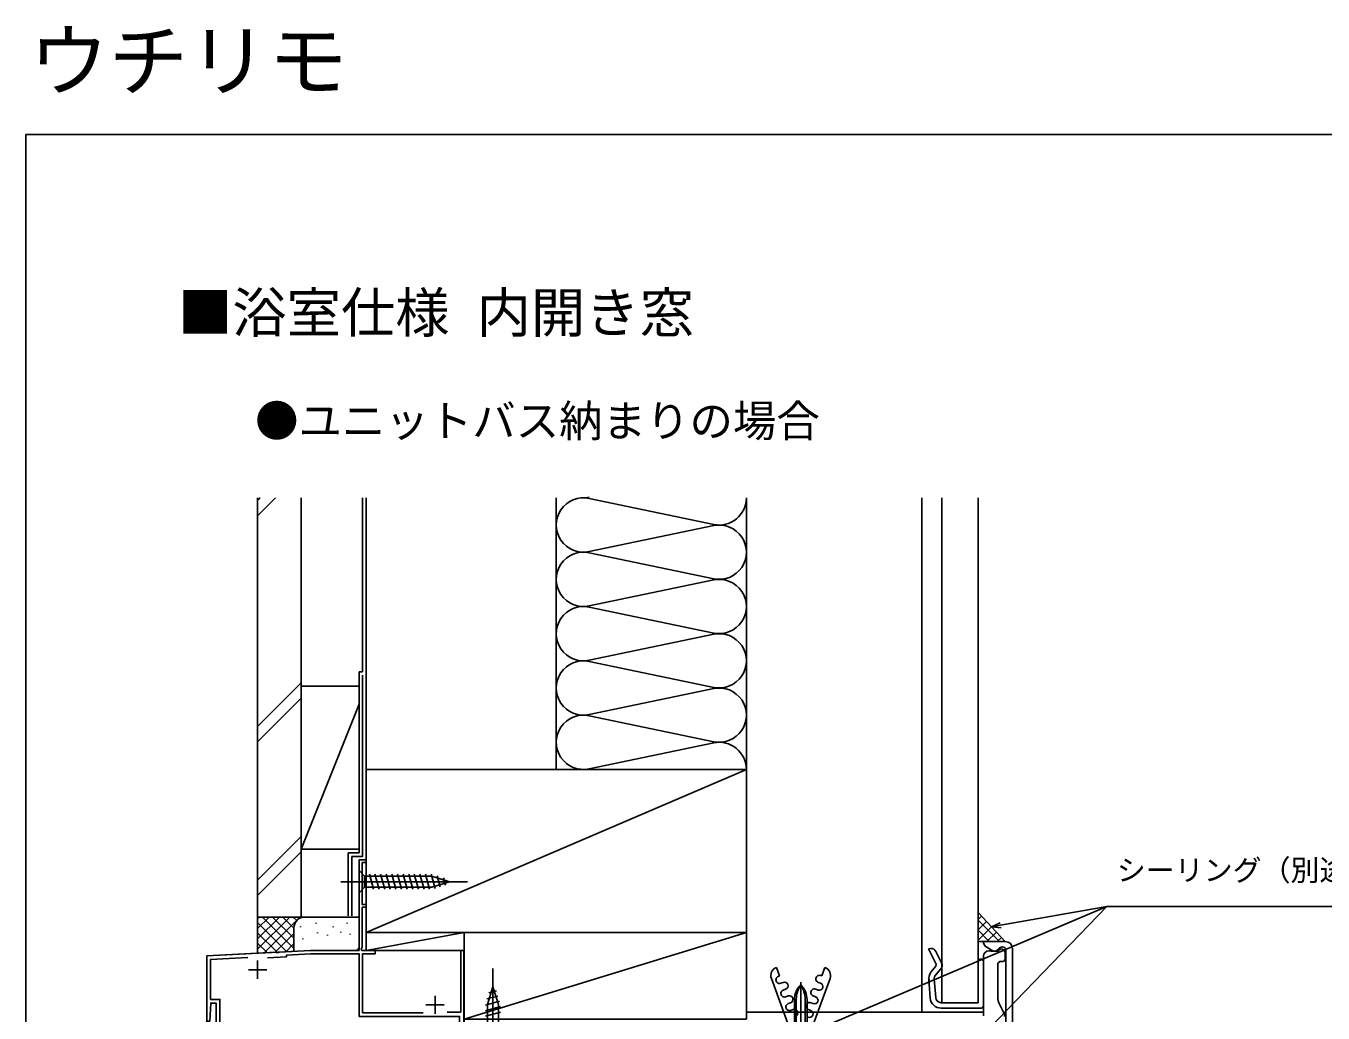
# Model space of a CAD drawing. Units: millimetres, scale not verified. Extents: x -525 to 525, y -782 to 777.
# Drawn here: x -525 to -166.7, y 504.9 to 777.5 of the extents above; entities that cross this region are included whole.
import ezdxf
from ezdxf.enums import TextEntityAlignment as Align

# ---------------------------------------------------------------- set-up
doc = ezdxf.new("R2010")
doc.units = ezdxf.units.MM
doc.header["$LTSCALE"] = 4
for name, color, linetype in [('0-1_USER1', 3, 'Continuous'), ('0-2_YKK_11', 7, 'Continuous'), ('0-3_YKK_12', 2, 'Continuous'), ('0-4_YKK_13', 4, 'Continuous'), ('0-6_YKK_D', 6, 'Continuous'), ('0-7_YKK_ZWAK', 7, 'Continuous'), ('0-8_YSS_K', 3, 'Continuous'), ('0-9_YSS_KE', 3, 'Continuous')]:
    doc.layers.add(name, color=color, linetype=linetype)
doc.styles.add('ＭＳ ゴシック', font='')
doc.styles.get('ＭＳ ゴシック').set_extended_font_data('MS Gothic')

msp = doc.modelspace()

# ---------------------------------------------------------------- linework, layer by layer
at = {"layer": '0-2_YKK_11'}
for p, q in [((-455.958, 521.639), (-455.768, 521.529)), ((-463.5, 516.841), (-458.5, 516.841)), ((-461, 519.341), (-461, 514.341)), ((-412, 509.641), (-412, 504.641)), ((-414.5, 507.141), (-409.5, 507.141))]:
    msp.add_line(p, q, dxfattribs=at)
for points in [[(-433, 523.141), (-433, 547.141), (-431, 547.141), (-431, 546.441), (-432.1, 546.441), (-432.1, 534.841), (-431, 534.841), (-431, 534.141), (-432.1, 534.141), (-432.1, 523.041), (-432.423, 522.481), (-432.227, 522.141), (-428.5, 522.141), (-428.5, 521.241), (-432, 521.241), (-432, 504.941), (-415.286, 504.941)], [(-463.681, 520.233), (-474, 519.692), (-474, 508.641), (-471.4, 508.641), (-471.4, 492.141), (-466.8, 492.141), (-466.8, 489.641), (-467.8, 489.641), (-467.8, 491.141), (-471.4, 491.141), (-471.4, 483.741), (-467.8, 483.741), (-467.8, 485.641), (-466.8, 485.641), (-466.8, 482.641), (-472.5, 482.641), (-472.5, 507.641), (-473.958, 507.641), (-474.221, 502.631), (-475, 502.652), (-475, 520.641), (-455.958, 521.639)], [(-408.618, 505.141), (-404.9, 505.141), (-404.9, 522.141), (-404, 522.141), (-404, 493.041), (-389.9, 493.041), (-389.9, 494.64), (-389, 494.64), (-389, 492.141), (-404, 492.141), (-404, 487.141), (-405.2, 487.141), (-405.2, 488.141), (-409.5, 488.141), (-409.5, 489.141), (-405.2, 489.141), (-405.2, 503.941), (-433, 503.941), (-433, 521.244), (-446.356, 521.244), (-453, 520.896), (-453, 520.392), (-458.291, 520.115)], [(-455.768, 521.529), (-455.219, 521.558), (-455.042, 521.687), (-446.378, 522.141), (-434, 522.141)]]:
    msp.add_lwpolyline(points, dxfattribs=at)
msp.add_arc((-434, 523.141), 1, 270, 0, dxfattribs=at)
at = {"layer": '0-3_YKK_12'}
for p, q in [((-432.996, 522.141), (-432.996, 547.141)), ((-432.996, 547.141), (-430.996, 547.141)), ((-430.996, 547.141), (-430.996, 522.141)), ((-475, 520.641), (-446.378, 522.141)), ((-475, 520.641), (-475, 341.141)), ((-432.996, 522.141), (-446.378, 522.141)), ((-430.996, 522.141), (-403.996, 522.141)), ((-403.996, 522.141), (-403.996, 493.293)), ((-260.497, 505.134), (-325.996, 505.134))]:
    msp.add_line(p, q, dxfattribs=at)
at = {"layer": '0-4_YKK_13'}
for p, q in [((-437.992, 541.141), (-402.992, 541.141)), ((-432.992, 544.241), (-432.992, 538.041)), ((-432.992, 544.241), (-431.442, 542.691)), ((-412.908, 542.691), (-431.442, 542.691)), ((-431.442, 542.691), (-431.442, 539.591)), ((-429.016, 539.041), (-430.141, 543.241)), ((-427.463, 539.041), (-428.588, 543.241)), ((-425.91, 539.041), (-427.035, 543.241)), ((-424.357, 539.041), (-425.482, 543.241)), ((-422.804, 539.041), (-423.93, 543.241)), ((-421.251, 539.041), (-422.377, 543.241)), ((-419.698, 539.041), (-420.824, 543.241)), ((-418.145, 539.041), (-419.271, 543.241)), ((-416.593, 539.041), (-417.718, 543.241)), ((-415.04, 539.041), (-416.165, 543.241)), ((-413.487, 539.041), (-414.612, 543.241)), ((-412.003, 539.3), (-413.059, 543.241)), ((-407.992, 541.141), (-412.908, 542.691)), ((-407.992, 541.141), (-412.908, 539.591)), ((-410.571, 539.751), (-411.385, 542.788)), ((-409.139, 540.203), (-409.688, 542.253)), ((-432.992, 538.041), (-431.442, 539.591)), ((-431.442, 539.591), (-412.908, 539.591)), ((-396.002, 487.141), (-396.002, 517.141)), ((-317.7, 517.458), (-316.845, 515.109)), ((-304.292, 517.458), (-305.147, 515.109)), ((-316.845, 515.109), (-317.173, 514.989)), ((-316.489, 513.11), (-315.832, 513.349)), ((-310.996, 513.419), (-310.996, 489.266)), ((-308.646, 498.626), (-302.888, 514.446)), ((-306.16, 513.349), (-305.503, 513.11)), ((-305.147, 515.109), (-305.476, 515.229)), ((-394.612, 509.562), (-397.648, 508.749)), ((-396.002, 512.141), (-397.552, 507.225)), ((-395.063, 510.994), (-397.113, 510.445)), ((-396.002, 512.141), (-394.452, 507.225)), ((-315.805, 511.231), (-315.148, 511.47)), ((-315.121, 509.351), (-314.464, 509.591)), ((-307.528, 509.591), (-306.871, 509.351)), ((-306.844, 511.47), (-306.187, 511.231)), ((-394.16, 508.13), (-398.102, 507.074)), ((-393.902, 506.647), (-398.102, 505.521)), ((-397.552, 507.225), (-397.552, 493.691)), ((-394.452, 493.691), (-394.452, 507.225)), ((-314.437, 507.472), (-313.78, 507.711)), ((-313.753, 505.593), (-313.095, 505.832)), ((-312.742, 508.615), (-312.742, 494.04)), ((-312.214, 508.615), (-312.214, 494.04)), ((-309.778, 508.615), (-309.778, 494.04)), ((-309.25, 508.615), (-309.25, 494.04)), ((-308.897, 505.832), (-308.239, 505.593)), ((-308.213, 507.711), (-307.555, 507.472)), ((-393.902, 505.094), (-398.102, 503.968))]:
    msp.add_line(p, q, dxfattribs=at)
msp.add_lwpolyline([(-319.104, 514.446), (-313.346, 498.626), (-313.346, 495.04)], dxfattribs=at)
for centre, radius, start, end in [((-316.896, 515.25), 2.35, 110, 200), ((-305.096, 515.25), 2.35, 340, 70), ((-316.831, 514.05), 1, 110, 290), ((-315.49, 512.41), 1, 290, 110), ((-307.228, 508.615), 5.513, 133.10467, 180), ((-304.95, 508.615), 7.263, 146.3423, 180), ((-314.764, 508.615), 5.513, 0, 46.89533), ((-317.042, 508.615), 7.263, 0, 33.6577), ((-305.818, 514.289), 1, 70, 250), ((-305.845, 512.17), 1, 250, 70), ((-315.463, 510.291), 1, 110, 290), ((-314.122, 508.651), 1, 290, 110), ((-307.186, 510.53), 1, 70, 250), ((-307.213, 508.412), 1, 250, 70), ((-314.095, 506.532), 1, 110, 290), ((-312.753, 504.892), 1, 290, 110), ((-308.555, 506.772), 1, 70, 250), ((-308.581, 504.653), 1, 250, 70)]:
    msp.add_arc(centre, radius, start, end, dxfattribs=at)
at = {"layer": '0-6_YKK_D'}
for points in [[(-323.96, 492.879), (-321.612, 493.876), (-226.443, 534.273)], [(-268.352, 490.875), (-266.581, 492.709), (-226.443, 534.273)], [(-258.275, 528.66), (-255.763, 529.103), (-226.443, 534.273), (-140.232, 534.273)], [(-255.645, 528.43), (-258.275, 528.66), (-255.882, 529.776)]]:
    msp.add_lwpolyline(points, dxfattribs=at)
at = {"layer": '0-7_YKK_ZWAK'}
for q in [(-525, -782.5), (525, 747.5)]:
    msp.add_line((-525, 747.5), q, dxfattribs=at)
at = {"layer": '0-8_YSS_K'}
for p, q in [((-460.996, 642.217), (-456.072, 647.14)), ((-460.996, 646.459), (-460.315, 647.14)), ((-430.996, 572.14), (-430.996, 647.14)), ((-378.496, 647.14), (-378.496, 572.14)), ((-335.028, 639.798), (-369.464, 646.982)), ((-325.996, 572.14), (-325.996, 647.14)), ((-277.496, 505.134), (-277.496, 647.14)), ((-271.996, 507.731), (-271.996, 647.14)), ((-261.996, 507.731), (-261.996, 647.14)), ((-369.464, 632.298), (-335.028, 639.482)), ((-335.028, 624.798), (-369.464, 631.982)), ((-369.464, 617.298), (-335.028, 624.482)), ((-335.028, 609.798), (-369.464, 616.982)), ((-430.996, 570.14), (-430.996, 615.14)), ((-369.464, 602.298), (-335.028, 609.482)), ((-335.028, 594.798), (-369.464, 601.982)), ((-460.996, 584.033), (-448.996, 596.033)), ((-448.996, 595.14), (-432.996, 595.14)), ((-448.996, 595.14), (-448.996, 550.14)), ((-460.996, 579.79), (-448.996, 591.79)), ((-369.464, 587.298), (-335.028, 594.482)), ((-432.996, 590.14), (-448.996, 550.14)), ((-335.028, 579.798), (-369.464, 586.982)), ((-369.464, 572.298), (-335.028, 579.482)), ((-430.996, 527.14), (-325.996, 572.14)), ((-448.996, 553.607), (-460.996, 541.607)), ((-460.996, 537.364), (-448.996, 549.364)), ((-448.996, 550.14), (-432.996, 550.14)), ((-460.996, 531.375), (-460.996, 521.375)), ((-447.996, 531.375), (-460.996, 531.375)), ((-460.996, 522.517), (-452.138, 531.375)), ((-460.996, 525.346), (-454.967, 531.375)), ((-460.996, 528.174), (-457.795, 531.375)), ((-460.996, 531.003), (-460.623, 531.375)), ((-459.682, 531.375), (-450.996, 522.689)), ((-459.216, 521.468), (-449.31, 531.375)), ((-456.854, 531.375), (-450.996, 525.517)), ((-454.025, 531.375), (-450.996, 528.346)), ((-451.197, 531.375), (-450.215, 530.394)), ((-448.369, 531.375), (-448.348, 531.354)), ((-433, 531.375), (-447.996, 531.375)), ((-261.996, 530.657), (-261.041, 531.611)), ((-256.082, 524.629), (-261.996, 530.544)), ((-460.996, 529.86), (-452.933, 521.798)), ((-460.996, 527.032), (-455.621, 521.657)), ((-456.232, 521.625), (-450.996, 526.86)), ((-450.996, 528.375), (-450.996, 521.899)), ((-449.168, 528.57), (-449.168, 528.77)), ((-444.829, 529.572), (-444.829, 529.771)), ((-444.495, 526.901), (-444.495, 527.101)), ((-440.155, 528.57), (-440.155, 528.77)), ((-438.058, 527.117), (-438.058, 527.317)), ((-436.314, 529.572), (-436.314, 529.771)), ((-435.482, 526.567), (-435.482, 526.767)), ((-403.996, 527.14), (-430.996, 527.14)), ((-325.996, 527.14), (-403.996, 527.14)), ((-261.996, 527.828), (-259.673, 530.151)), ((-261.996, 525), (-258.304, 528.692)), ((-258.91, 524.629), (-261.996, 527.715)), ((-259.538, 524.629), (-256.936, 527.232)), ((-460.996, 524.204), (-458.308, 521.516)), ((-453.247, 521.781), (-450.996, 524.032)), ((-448.501, 525.232), (-448.501, 525.432)), ((-441.702, 526.298), (-441.702, 526.498)), ((-261.739, 524.629), (-261.996, 524.887)), ((-260.496, 524.43), (-260.296, 524.63)), ((-260.496, 524.195), (-260.496, 524.43)), ((-260.012, 523.338), (-260.496, 524.195)), ((-257.991, 524.63), (-260.296, 524.63)), ((-260.012, 523.338), (-259.996, 523.329)), ((-259.996, 523.329), (-257.912, 522.073)), ((-254.496, 524.629), (-257.991, 524.63)), ((-256.709, 524.629), (-255.567, 525.772)), ((-256.075, 522.837), (-255.368, 523.13)), ((-255.296, 523.129), (-255.368, 523.13)), ((-275.651, 522.587), (-275.156, 522.721)), ((-275.651, 522.587), (-273.575, 518.324)), ((-272.084, 518.693), (-273.634, 521.895)), ((-261.996, 519.331), (-261.596, 519.731)), ((-261.596, 519.731), (-260.896, 519.731)), ((-260.896, 519.731), (-260.496, 519.331)), ((-260.497, 504.067), (-260.496, 520.53)), ((-256.674, 521.93), (-258.496, 521.93)), ((-256.075, 522.837), (-256.689, 522.222)), ((-256.479, 522.085), (-256.674, 521.93)), ((-256.479, 522.085), (-255.796, 522.63)), ((-255.696, 522.63), (-255.796, 522.63)), ((-254.496, 519.629), (-254.996, 519.129)), ((-254.496, 519.629), (-254.496, 521.429)), ((-254.297, 509.629), (-254.296, 522.129)), ((-252.497, 509.629), (-252.496, 522.629)), ((-273.642, 517.779), (-275.057, 516.113)), ((-273.741, 515.328), (-272.281, 517.065)), ((-273.575, 518.324), (-273.642, 517.779)), ((-261.996, 519.331), (-261.996, 508.031)), ((-261.996, 508.031), (-261.996, 519.331)), ((-261.996, 508.031), (-261.996, 519.331)), ((-261.996, 510.031), (-261.996, 519.331)), ((-261.996, 508.031), (-261.996, 516.024)), ((-260.496, 519.331), (-260.496, 506.731)), ((-256.496, 518.627), (-256.497, 508.613)), ((-256.496, 518.63), (-255.996, 519.13)), ((-255.996, 519.13), (-254.996, 519.129)), ((-275.205, 509.01), (-275.587, 514.177)), ((-273.709, 509.12), (-274.089, 514.252)), ((-260.496, 512.731), (-260.496, 506.731)), ((-252.498, 496.629), (-252.497, 509.629)), ((-266.982, 506.231), (-272.222, 506.231)), ((-262.296, 507.731), (-272.213, 507.731)), ((-260.996, 506.231), (-272.213, 506.231)), ((-271.996, 507.731), (-261.996, 507.731)), ((-262.296, 507.731), (-271.946, 507.731)), ((-270.36, 507.731), (-271.726, 507.731)), ((-266.982, 507.731), (-270.856, 507.731)), ((-266.982, 507.731), (-270.856, 507.731)), ((-262.296, 507.731), (-270.722, 507.731)), ((-266.273, 507.731), (-266.982, 507.731)), ((-266.273, 507.731), (-266.982, 507.731)), ((-262.296, 507.731), (-266.273, 507.731)), ((-262.296, 507.731), (-266.273, 507.731)), ((-261.996, 508.031), (-262.296, 507.731)), ((-260.496, 506.731), (-260.996, 506.231)), ((-256.276, 507.699), (-256.497, 508.613)), ((-256.276, 507.699), (-255.029, 505.275))]:
    msp.add_line(p, q, dxfattribs=at)
msp.add_lwpolyline([(-254.496, 524.629), (-261.996, 524.629), (-261.996, 532.629)], close=True, dxfattribs=at)
for points in [[(-403.996, 522.14), (-430.996, 522.14), (-430.996, 527.14)], [(-403.996, 522.14), (-403.996, 527.14), (-430.996, 522.14)], [(-325.996, 503.14), (-403.996, 503.14), (-403.996, 527.14)], [(-325.996, 503.14), (-325.996, 527.14), (-403.996, 503.14)], [(-258.996, 522.03), (-258.496, 522.03), (-258.496, 521.93)], [(-254.298, 497.429), (-254.297, 509.629), (-254.296, 521.329)], [(-260.996, 506.231), (-266.273, 506.231), (-266.982, 506.231)]]:
    msp.add_lwpolyline(points, dxfattribs=at)
for centre, radius, start, end in [((-370.996, 639.64), 7.5, 78.21646, 281.78353), ((-370.996, 654.64), 7.5, 270, 281.78353), ((-333.496, 647.14), 7.5, 258.21646, 0.00003), ((-333.496, 632.14), 7.5, 258.21646, 101.78353), ((-370.996, 624.64), 7.5, 78.21646, 281.78353), ((-333.496, 617.14), 7.5, 258.21646, 101.78353), ((-370.996, 609.64), 7.5, 78.21646, 281.78353), ((-333.496, 602.14), 7.5, 258.21646, 101.78353), ((-370.996, 594.64), 7.5, 78.21646, 281.78353), ((-333.496, 587.14), 7.5, 258.21646, 101.78353), ((-370.996, 579.64), 7.5, 78.21646, 281.78353), ((-333.496, 572.14), 7.5, 360, 101.78353), ((-447.996, 528.375), 3, 90, 180), ((-255.296, 522.129), 1, 359.99576, 89.99576), ((-254.496, 522.629), 2, 359.99576, 89.99576), ((-274.979, 521.231), 1.5, 26.26253, 96.79348), ((-258.996, 520.53), 1.5, 89.99576, 179.99576), ((-257.396, 522.93), 1, 237.32197, 314.99576), ((-255.696, 521.43), 1.2, 359.99576, 89.99576), ((-272.596, 514.398), 3, 145.12415, 190.12415), ((-272.596, 514.398), 3, 145.12415, 190.12415), ((-273.429, 518.03), 1.5, 319.95169, 26.2355), ((-272.593, 514.363), 1.5, 139.95169, 184.23046), ((-272.213, 509.231), 3, 184.23046, 270), ((-272.213, 509.231), 1.5, 184.23046, 270), ((-257.697, 503.903), 3, 359.99576, 27.21187)]:
    msp.add_arc(centre, radius, start, end, dxfattribs=at)
at = {"layer": '0-9_YSS_KE'}
for p, q in [((-460.996, 647.14), (-460.996, 531.375)), ((-448.996, 647.14), (-448.996, 531.375)), ((-431.996, 599.14), (-431.996, 647.14)), ((-432.996, 599.14), (-431.996, 599.14)), ((-435.996, 549.14), (-435.996, 531.694)), ((-434.996, 548.14), (-434.996, 531.694)), ((-448.996, 531.375), (-460.996, 531.375))]:
    msp.add_line(p, q, dxfattribs=at)
for points in [[(-435.996, 549.14), (-432.996, 549.14), (-432.996, 599.14)], [(-434.996, 548.14), (-431.996, 548.14), (-431.996, 598.14)]]:
    msp.add_lwpolyline(points, dxfattribs=at)
msp.add_lwpolyline([(-325.996, 527.14), (-325.996, 572.14), (-430.996, 572.14), (-430.996, 527.14)], close=True, dxfattribs=at)

# ---------------------------------------------------------------- texts
at = {"layer": '0-1_USER1', "style": 'ＭＳ ゴシック'}
for s, height, p in [('ウチリモ', 16.13, (-524.125, 755)), ('■浴室仕様 内開き窓 ', 11, (-483, 689.5)), ('●ユニットバス納まりの場合', 8.798, (-461.714, 661.373))]:
    msp.add_text(s, height=height, dxfattribs=at).set_placement(p, align=Align.BOTTOM_LEFT)
at = {"layer": '0-6_YKK_D', "style": 'ＭＳ ゴシック'}
msp.add_text('シーリング（別途）', height=5.865, dxfattribs=at).set_placement((-223.682, 539.638), align=Align.BOTTOM_LEFT)

doc.saveas('drawing.dxf')
